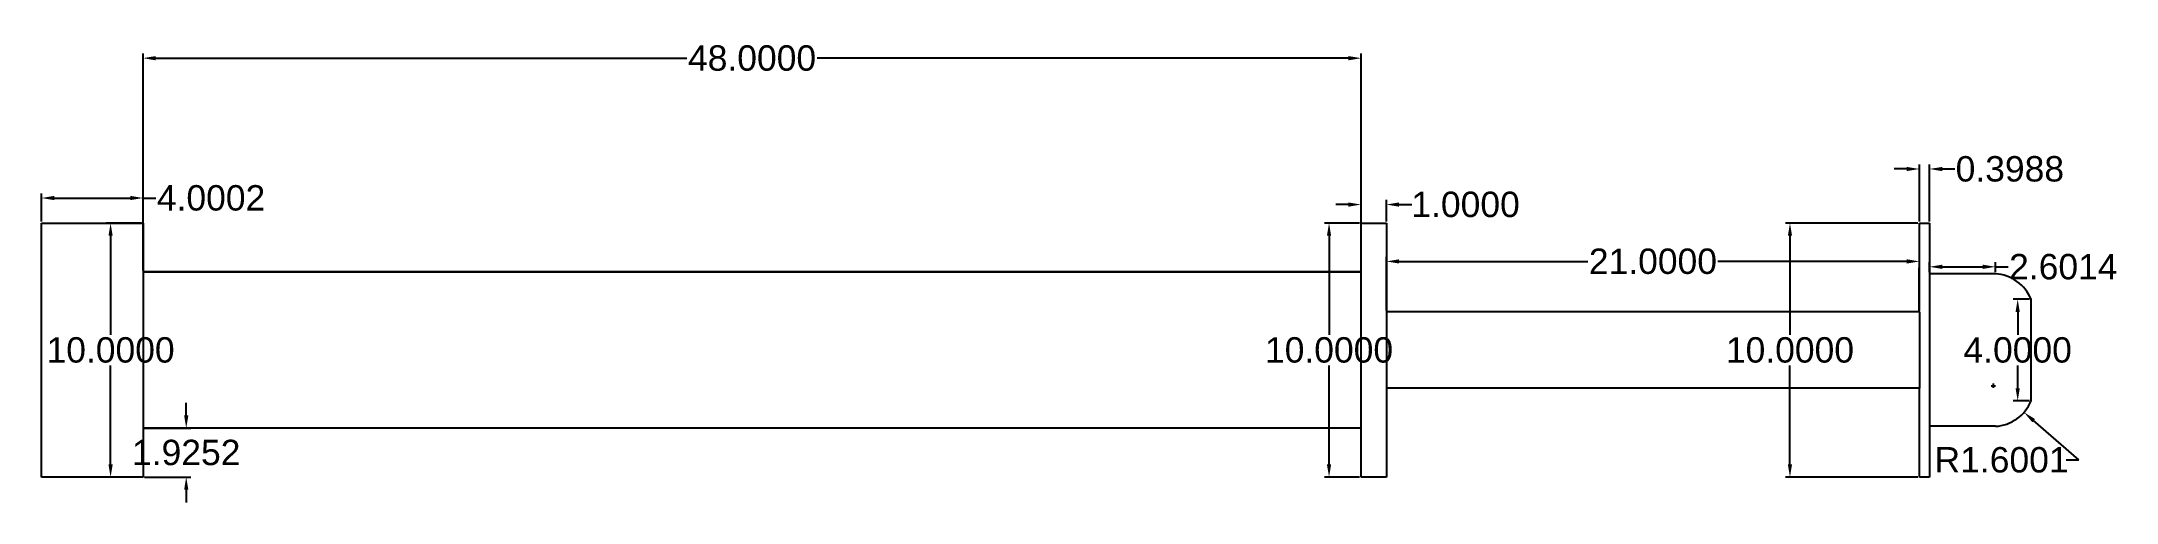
# Model space of a CAD drawing. Header units: inches. Extents: x 24 to 105.8, y 11.9 to 30.1.
import ezdxf

# ---------------------------------------------------------------- set-up
doc = ezdxf.new("R2010")
doc.units = ezdxf.units.IN
doc.header["$MEASUREMENT"] = 0
doc.layers.add('Measurements', color=9, linetype='Continuous')
doc.layers.add('Recoil spring guide rod', color=60, linetype='Continuous')
doc.styles.get("Standard").update_dxf_attribs({"font": 'arial.ttf'})
doc.dimstyles.get("Standard").update_dxf_attribs({"dimtxt": 1, "dimasz": 0.5, "dimexe": 0.18, "dimexo": 0.0625, "dimgap": 0.09, "dimtad": 0, "dimtih": 1, "dimtoh": 1, "dimdec": 4, "dimzin": 0, "dimdsep": 46, "dimtxsty": 'Standard', "dimcen": 0.09, "dimadec": 0, "dimazin": 0, "dimtfac": 1, "dimtdec": 4, "dimtofl": 0, "dimtmove": 0, "dimatfit": 3, "dimfxl": 1, "dimtolj": 1, "dimtzin": 0, "dimarcsym": 0})

# ---------------------------------------------------------------- blocks, each defined once
blk = doc.blocks.new('*D1')
at = {"layer": 'Defpoints', "color": 0, "transparency": 16777216}
for p in [(76.012, 29.416), (28.012, 20.998), (76.012, 20.998)]:
    blk.add_point(p, dxfattribs=at)
at = {"layer": 'Measurements', "color": 0, "lineweight": -2, "transparency": 16777216}
for p, q in [((28.012, 21.06), (28.012, 29.596)), ((76.012, 21.06), (76.012, 29.596)), ((28.512, 29.416), (49.439, 29.416)), ((75.512, 29.416), (54.584, 29.416))]:
    blk.add_line(p, q, dxfattribs=at)
at = {"layer": 'Measurements', "color": 0, "transparency": 16777216}
for points in [[(28.512, 29.499), (28.512, 29.332), (28.012, 29.416)], [(75.512, 29.499), (75.512, 29.332), (76.012, 29.416)]]:
    blk.add_solid(points, dxfattribs=at)
at = {"layer": 'Measurements', "color": 0, "transparency": 16777216, "insert": (52.012, 29.416), "char_height": 1, "attachment_point": 5}
blk.add_mtext('\\A1;48.0000', dxfattribs=at)
blk = doc.blocks.new('*D2')
at = {"layer": 'Defpoints', "color": 0, "transparency": 16777216}
for p in [(28.012, 14.848), (29.715, 14.848), (28.012, 12.923)]:
    blk.add_point(p, dxfattribs=at)
at = {"layer": 'Measurements', "color": 0, "lineweight": -2, "transparency": 16777216}
for p, q in [((29.715, 15.348), (29.715, 15.848)), ((28.074, 14.848), (29.895, 14.848)), ((28.074, 12.923), (29.895, 12.923)), ((29.715, 12.423), (29.715, 11.923))]:
    blk.add_line(p, q, dxfattribs=at)
at = {"layer": 'Measurements', "color": 0, "transparency": 16777216}
for points in [[(29.632, 15.348), (29.798, 15.348), (29.715, 14.848)], [(29.632, 12.423), (29.798, 12.423), (29.715, 12.923)]]:
    blk.add_solid(points, dxfattribs=at)
at = {"layer": 'Measurements', "color": 0, "transparency": 16777216, "insert": (29.715, 13.885), "char_height": 1, "attachment_point": 5}
blk.add_mtext('\\A1;1.9252', dxfattribs=at)
blk = doc.blocks.new('*D3')
at = {"layer": 'Defpoints', "color": 0, "transparency": 16777216}
for p in [(28.012, 22.923), (26.734, 12.923), (28.012, 12.923)]:
    blk.add_point(p, dxfattribs=at)
at = {"layer": 'Measurements', "color": 0, "lineweight": -2, "transparency": 16777216}
for p, q in [((27.949, 22.923), (26.554, 22.923)), ((26.734, 22.423), (26.734, 18.523)), ((26.734, 13.423), (26.734, 17.322)), ((27.949, 12.923), (26.554, 12.923))]:
    blk.add_line(p, q, dxfattribs=at)
at = {"layer": 'Measurements', "color": 0, "transparency": 16777216}
for points in [[(26.651, 22.423), (26.817, 22.423), (26.734, 22.923)], [(26.651, 13.423), (26.817, 13.423), (26.734, 12.923)]]:
    blk.add_solid(points, dxfattribs=at)
at = {"layer": 'Measurements', "color": 0, "transparency": 16777216, "insert": (26.734, 17.923), "char_height": 1, "attachment_point": 5}
blk.add_mtext('\\A1;10.0000', dxfattribs=at)
blk = doc.blocks.new('*D4')
at = {"layer": 'Defpoints', "color": 0, "transparency": 16777216}
for p in [(28.012, 23.91), (24.012, 22.923), (28.012, 22.923)]:
    blk.add_point(p, dxfattribs=at)
at = {"layer": 'Measurements', "color": 0, "lineweight": -2, "transparency": 16777216}
for p, q in [((24.012, 22.985), (24.012, 24.09)), ((24.512, 23.91), (27.512, 23.91)), ((28.012, 22.985), (28.012, 24.09)), ((28.012, 23.91), (28.512, 23.91))]:
    blk.add_line(p, q, dxfattribs=at)
at = {"layer": 'Measurements', "color": 0, "transparency": 16777216}
for points in [[(24.512, 23.993), (24.512, 23.827), (24.012, 23.91)], [(27.512, 23.993), (27.512, 23.827), (28.012, 23.91)]]:
    blk.add_solid(points, dxfattribs=at)
at = {"layer": 'Measurements', "color": 0, "transparency": 16777216, "insert": (30.693, 23.91), "char_height": 1, "attachment_point": 5}
blk.add_mtext('\\A1;4.0002', dxfattribs=at)
blk = doc.blocks.new('*D5')
at = {"layer": 'Defpoints', "color": 0, "transparency": 16777216}
for p in [(76.012, 22.923), (77.012, 23.653), (77.012, 22.923)]:
    blk.add_point(p, dxfattribs=at)
at = {"layer": 'Measurements', "color": 0, "lineweight": -2, "transparency": 16777216}
for p, q in [((76.012, 22.985), (76.012, 23.833)), ((77.012, 22.985), (77.012, 23.833)), ((75.512, 23.653), (75.012, 23.653)), ((77.512, 23.653), (78.012, 23.653))]:
    blk.add_line(p, q, dxfattribs=at)
at = {"layer": 'Measurements', "color": 0, "transparency": 16777216}
for points in [[(75.512, 23.736), (75.512, 23.569), (76.012, 23.653)], [(77.512, 23.736), (77.512, 23.569), (77.012, 23.653)]]:
    blk.add_solid(points, dxfattribs=at)
at = {"layer": 'Measurements', "color": 0, "transparency": 16777216, "insert": (80.129, 23.653), "char_height": 1, "attachment_point": 5}
blk.add_mtext('\\A1;1.0000', dxfattribs=at)
blk = doc.blocks.new('*D6')
at = {"layer": 'Defpoints', "color": 0, "transparency": 16777216}
for p in [(76.012, 22.923), (74.749, 12.923), (76.012, 12.923)]:
    blk.add_point(p, dxfattribs=at)
at = {"layer": 'Measurements', "color": 0, "lineweight": -2, "transparency": 16777216}
for p, q in [((75.949, 22.923), (74.569, 22.923)), ((74.749, 22.423), (74.749, 18.523)), ((74.749, 13.423), (74.749, 17.322)), ((75.949, 12.923), (74.569, 12.923))]:
    blk.add_line(p, q, dxfattribs=at)
at = {"layer": 'Measurements', "color": 0, "transparency": 16777216}
for points in [[(74.665, 22.423), (74.832, 22.423), (74.749, 22.923)], [(74.665, 13.423), (74.832, 13.423), (74.749, 12.923)]]:
    blk.add_solid(points, dxfattribs=at)
at = {"layer": 'Measurements', "color": 0, "transparency": 16777216, "insert": (74.749, 17.923), "char_height": 1, "attachment_point": 5}
blk.add_mtext('\\A1;10.0000', dxfattribs=at)
blk = doc.blocks.new('*D7')
at = {"layer": 'Defpoints', "color": 0, "transparency": 16777216}
for p in [(77.012, 21.414), (77.012, 19.423), (98.012, 19.423)]:
    blk.add_point(p, dxfattribs=at)
at = {"layer": 'Measurements', "color": 0, "lineweight": -2, "transparency": 16777216}
for p, q in [((77.012, 19.485), (77.012, 21.594)), ((77.512, 21.414), (84.951, 21.414)), ((97.512, 21.414), (90.073, 21.414)), ((98.012, 19.485), (98.012, 21.594))]:
    blk.add_line(p, q, dxfattribs=at)
at = {"layer": 'Measurements', "color": 0, "transparency": 16777216}
for points in [[(77.512, 21.497), (77.512, 21.33), (77.012, 21.414)], [(97.512, 21.497), (97.512, 21.33), (98.012, 21.414)]]:
    blk.add_solid(points, dxfattribs=at)
at = {"layer": 'Measurements', "color": 0, "transparency": 16777216, "insert": (87.512, 21.414), "char_height": 1, "attachment_point": 5}
blk.add_mtext('\\A1;21.0000', dxfattribs=at)
blk = doc.blocks.new('*D8')
at = {"layer": 'Defpoints', "color": 0, "transparency": 16777216}
for p in [(98.012, 22.923), (92.912, 12.923), (98.012, 12.923)]:
    blk.add_point(p, dxfattribs=at)
at = {"layer": 'Measurements', "color": 0, "lineweight": -2, "transparency": 16777216}
for p, q in [((97.949, 22.923), (92.732, 22.923)), ((92.912, 22.423), (92.912, 18.523)), ((92.912, 13.423), (92.912, 17.322)), ((97.949, 12.923), (92.732, 12.923))]:
    blk.add_line(p, q, dxfattribs=at)
at = {"layer": 'Measurements', "color": 0, "transparency": 16777216}
for points in [[(92.829, 22.423), (92.995, 22.423), (92.912, 22.923)], [(92.829, 13.423), (92.995, 13.423), (92.912, 12.923)]]:
    blk.add_solid(points, dxfattribs=at)
at = {"layer": 'Measurements', "color": 0, "transparency": 16777216, "insert": (92.912, 17.923), "char_height": 1, "attachment_point": 5}
blk.add_mtext('\\A1;10.0000', dxfattribs=at)
blk = doc.blocks.new('*D9')
at = {"layer": 'Defpoints', "color": 0, "transparency": 16777216}
for p in [(98.411, 25.053), (98.012, 22.923), (98.411, 22.923)]:
    blk.add_point(p, dxfattribs=at)
at = {"layer": 'Measurements', "color": 0, "lineweight": -2, "transparency": 16777216}
for p, q in [((97.512, 25.053), (97.012, 25.053)), ((98.012, 22.985), (98.012, 25.233)), ((98.411, 22.985), (98.411, 25.233)), ((98.911, 25.053), (99.411, 25.053))]:
    blk.add_line(p, q, dxfattribs=at)
at = {"layer": 'Measurements', "color": 0, "transparency": 16777216}
for points in [[(97.512, 25.136), (97.512, 24.969), (98.012, 25.053)], [(98.911, 25.136), (98.911, 24.969), (98.411, 25.053)]]:
    blk.add_solid(points, dxfattribs=at)
at = {"layer": 'Measurements', "color": 0, "transparency": 16777216, "insert": (101.577, 25.053), "char_height": 1, "attachment_point": 5}
blk.add_mtext('\\A1;0.3988', dxfattribs=at)
blk = doc.blocks.new('*D10')
at = {"layer": 'Defpoints', "color": 0, "transparency": 16777216}
for p in [(98.411, 20.923), (101.012, 21.201), (101.012, 20.923)]:
    blk.add_point(p, dxfattribs=at)
at = {"layer": 'Measurements', "color": 0, "lineweight": -2, "transparency": 16777216}
for p, q in [((98.411, 20.985), (98.411, 21.381)), ((101.012, 20.985), (101.012, 21.381)), ((98.911, 21.201), (100.512, 21.201)), ((101.012, 21.201), (101.512, 21.201))]:
    blk.add_line(p, q, dxfattribs=at)
at = {"layer": 'Measurements', "color": 0, "transparency": 16777216}
for points in [[(98.911, 21.284), (98.911, 21.118), (98.411, 21.201)], [(100.512, 21.284), (100.512, 21.118), (101.012, 21.201)]]:
    blk.add_solid(points, dxfattribs=at)
at = {"layer": 'Measurements', "color": 0, "transparency": 16777216, "insert": (103.684, 21.201), "char_height": 1, "attachment_point": 5}
blk.add_mtext('\\A1;2.6014', dxfattribs=at)
blk = doc.blocks.new('*D11')
at = {"layer": 'Defpoints', "color": 0, "transparency": 16777216}
for p in [(102.411, 19.923), (101.885, 15.923), (102.411, 15.923)]:
    blk.add_point(p, dxfattribs=at)
at = {"layer": 'Measurements', "color": 0, "lineweight": -2, "transparency": 16777216}
for p, q in [((102.348, 19.923), (101.705, 19.923)), ((101.885, 19.423), (101.885, 18.523)), ((101.885, 16.423), (101.885, 17.322)), ((102.348, 15.923), (101.705, 15.923))]:
    blk.add_line(p, q, dxfattribs=at)
at = {"layer": 'Measurements', "color": 0, "transparency": 16777216}
for points in [[(101.802, 19.423), (101.969, 19.423), (101.885, 19.923)], [(101.802, 16.423), (101.969, 16.423), (101.885, 15.923)]]:
    blk.add_solid(points, dxfattribs=at)
at = {"layer": 'Measurements', "color": 0, "transparency": 16777216, "insert": (101.885, 17.923), "char_height": 1, "attachment_point": 5}
blk.add_mtext('\\A1;4.0000', dxfattribs=at)
blk = doc.blocks.new('*D12')
at = {"layer": 'Defpoints', "color": 0, "transparency": 16777216}
for p in [(100.927, 16.521), (102.136, 15.472)]:
    blk.add_point(p, dxfattribs=at)
at = {"layer": 'Measurements', "color": 0, "lineweight": -2, "transparency": 16777216}
for p, q in [((100.837, 16.521), (101.017, 16.521)), ((100.927, 16.431), (100.927, 16.611)), ((104.299, 13.597), (102.513, 15.145)), ((103.799, 13.597), (104.299, 13.597))]:
    blk.add_line(p, q, dxfattribs=at)
at = {"layer": 'Measurements', "color": 0, "transparency": 16777216}
blk.add_solid([(102.568, 15.208), (102.459, 15.082), (102.136, 15.472)], dxfattribs=at)
at = {"layer": 'Measurements', "color": 0, "transparency": 16777216, "insert": (101.251, 13.597), "char_height": 1, "attachment_point": 5}
blk.add_mtext('\\A1;R1.6001', dxfattribs=at)

msp = doc.modelspace()

# ---------------------------------------------------------------- linework, layer by layer
at = {"layer": 'Measurements'}
msp.add_line((28.01184, 20.99751), (76.01184, 20.99751), dxfattribs=at)
at = {"layer": 'Recoil spring guide rod'}
for p, q in [((24.01165, 12.92271), (24.01165, 22.92271)), ((24.01165, 22.92271), (28.01184, 22.92271)), ((28.01184, 22.92271), (28.01184, 12.92271)), ((76.01184, 12.92271), (76.01184, 22.92271)), ((76.01184, 22.92271), (77.01184, 22.92271)), ((77.01184, 22.92271), (77.01184, 12.92271)), ((98.0086, 19.42271), (98.01184, 22.92271)), ((98.01184, 22.92271), (98.41066, 22.92271)), ((98.41066, 22.92271), (98.41066, 12.92271)), ((76.01184, 20.99751), (28.01184, 20.99751)), ((101.01203, 20.92271), (98.41066, 20.92271)), ((102.41085, 15.92271), (102.41085, 19.92271)), ((98.01184, 19.42271), (77.01184, 19.42271)), ((98.01184, 19.42271), (98.01184, 16.42271)), ((98.01184, 16.42271), (77.01184, 16.42271)), ((98.01184, 12.92271), (98.01184, 16.42271)), ((76.01184, 14.84792), (28.01184, 14.84792)), ((101.01203, 14.92271), (98.41066, 14.92271)), ((28.01184, 12.92271), (24.01165, 12.92271)), ((77.01184, 12.92271), (76.01184, 12.92271)), ((98.41066, 12.92271), (98.01184, 12.92271))]:
    msp.add_line(p, q, dxfattribs=at)
for centre, start, end in [((100.92662, 19.32489), 21.9386943, 86.9402905), ((100.92662, 16.52054), 273.0597095, 338.0613057)]:
    msp.add_arc(centre, 1.6001, start, end, dxfattribs=at)

# ---------------------------------------------------------------- dimensions: what is measured, and where the dimension line sits
at = {"layer": 'Measurements'}
for base, p1, p2, picture, middle in [((76.01184, 29.41553), (28.01184, 20.99751), (76.01184, 20.99751), '*D1', (52.01184, 29.41553)), ((28.01184, 23.91016), (24.01165, 22.92271), (28.01184, 22.92271), '*D4', (30.69257, 23.91016)), ((77.01184, 23.6526), (76.01184, 22.92271), (77.01184, 22.92271), '*D5', (80.12879, 23.6526)), ((77.01184, 21.41373), (98.01184, 19.42271), (77.01184, 19.42271), '*D7', (87.51184, 21.41373)), ((101.01203, 21.20112), (98.41066, 20.92271), (101.01203, 20.92271), '*D10', (103.68423, 21.20112))]:
    dim = msp.add_linear_dim(base=base, p1=p1, p2=p2, dimstyle='Standard', dxfattribs=at)
    dim.commit()
    dim.dimension.update_dxf_attribs({"geometry": picture, "text_midpoint": middle})
dim = msp.add_linear_dim(base=(98.41066, 25.05253), p1=(98.01184, 22.92271), p2=(98.41066, 22.92271), dimstyle='Standard', dxfattribs=at)
dim.commit()
dim.dimension.update_dxf_attribs({"geometry": '*D9', "text_midpoint": (101.5774, 25.05253), "dimtype": 160})
for base, p1, p2, picture, middle in [((26.73389, 12.92271), (28.01184, 22.92271), (28.01184, 12.92271), '*D3', (26.73389, 17.92271)), ((74.74864, 12.92271), (76.01184, 22.92271), (76.01184, 12.92271), '*D6', (74.74864, 17.92271)), ((92.91184, 12.92271), (98.01184, 22.92271), (98.01184, 12.92271), '*D8', (92.91184, 17.92271)), ((101.88532, 15.92271), (102.41085, 19.92271), (102.41085, 15.92271), '*D11', (101.88532, 17.92271)), ((29.71506, 14.84792), (28.01184, 12.92271), (28.01184, 14.84792), '*D2', (29.71506, 13.88532))]:
    dim = msp.add_linear_dim(base=base, p1=p1, p2=p2, angle=90, dimstyle='Standard', dxfattribs=at)
    dim.commit()
    dim.dimension.update_dxf_attribs({"geometry": picture, "text_midpoint": middle})
dim = msp.add_radius_dim(center=(100.92662, 16.52054), mpoint=(102.1356, 15.47234), dimstyle='Standard', dxfattribs=at)
dim.commit()
dim.dimension.update_dxf_attribs({"geometry": '*D12', "text_midpoint": (101.25099, 13.59691), "dimtype": 164})

doc.saveas('drawing.dxf')
